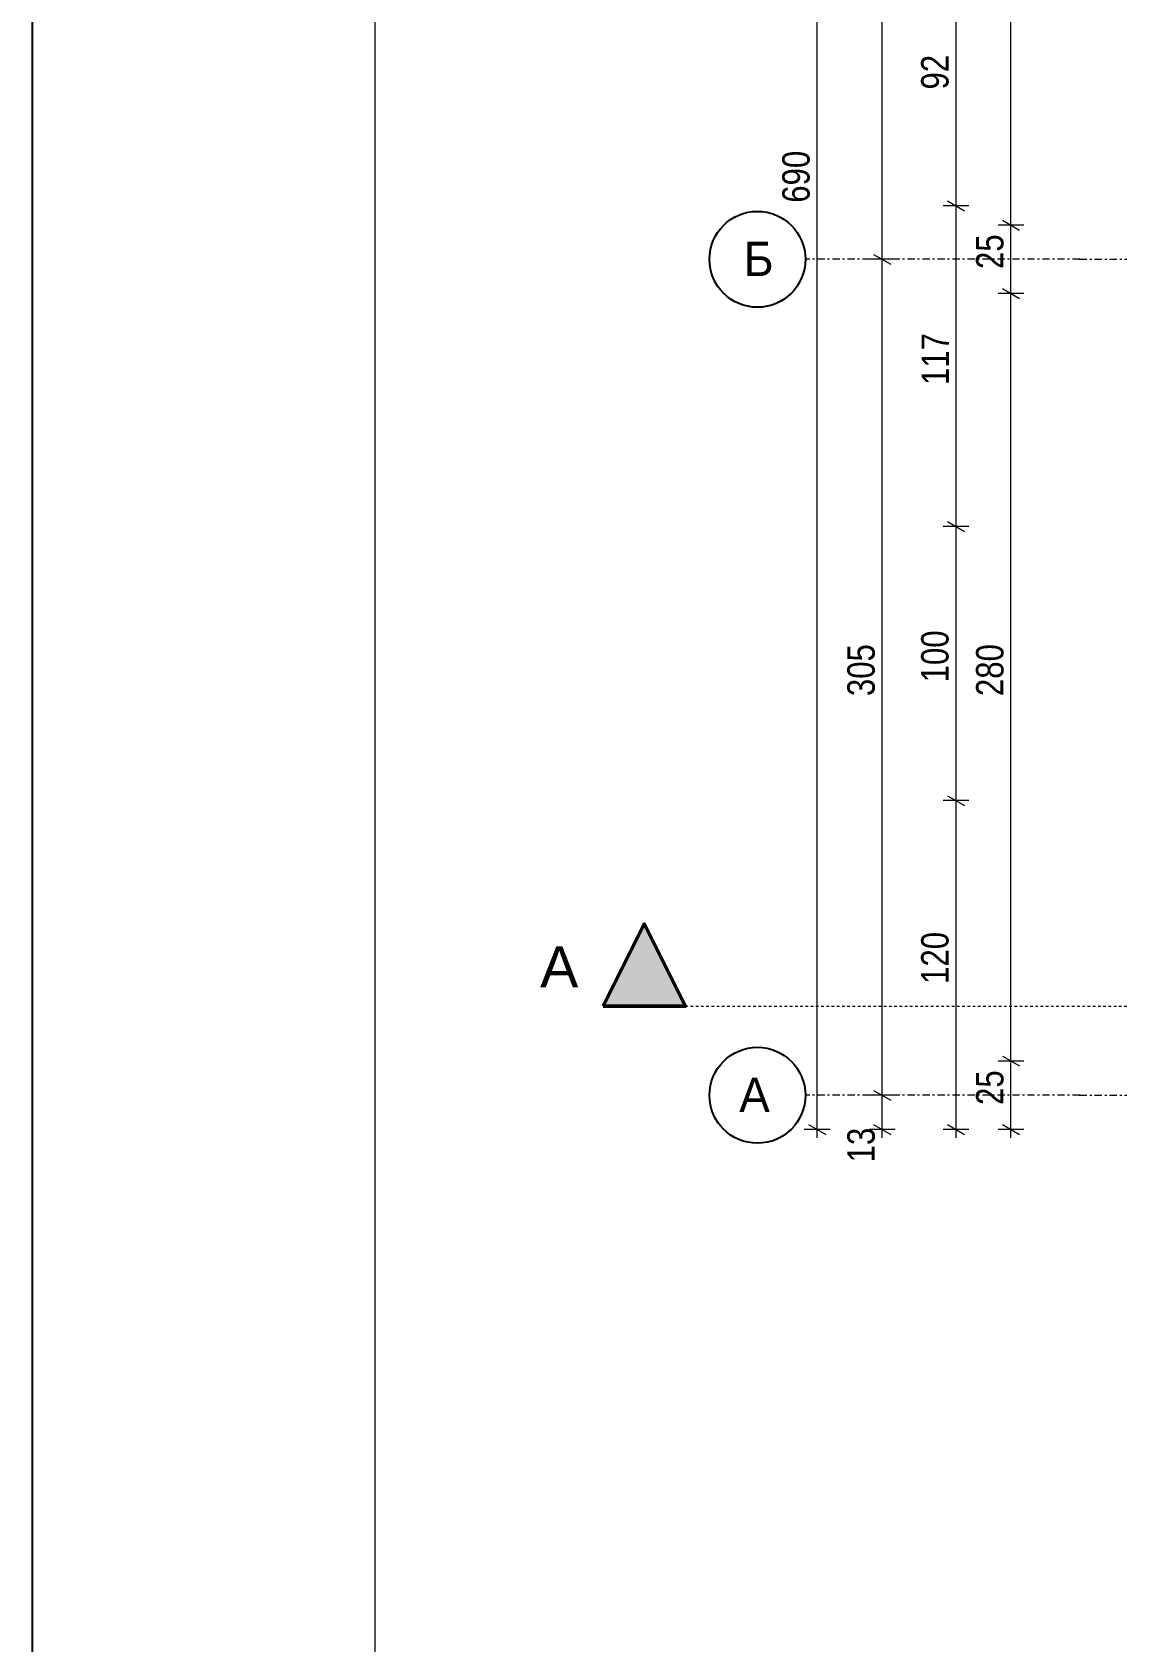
# Model space of a CAD drawing. Header units: millimetres. Extents: x -22688 to 165477, y -34508 to 218425.
# Drawn here: x 5658 to 9613, y 91930 to 97802 of the extents above; entities that cross this region are included whole.
import ezdxf

# ---------------------------------------------------------------- set-up
doc = ezdxf.new("R2010")
doc.units = ezdxf.units.MM
doc.header["$MEASUREMENT"] = 0
doc.linetypes.add('- Двойно прекъснати линии', pattern=[1093.611073, 529.166651, -211.666656, 141.111112, -211.666656])
doc.linetypes.add('- Прекъснати линия', pattern=[211.666667, 105.833333, -105.833333])
for name, color, linetype in [('4 _ - Фрагмент - Чертежи.2D Elements', 7, 'Continuous'), ('6 _ - Конструктивни оси.Dimensioning', 7, 'Continuous'), ('7 _ - Основни елементи.2D Elements', 7, 'Continuous'), ('Marker - Section', 7, 'Continuous')]:
    doc.layers.add(name, color=color, linetype=linetype)
doc.layers.add('6 _ - Размери - Основни.Dimensioning', color=7, linetype='Continuous', true_color=0x7a7a7a)
doc.styles.add('GENERATED_STYLE_3', font='GOTHICB.TTF')
doc.styles.add('GENERATED_STYLE_6', font='Cambria Math.ttf')

msp = doc.modelspace()

# ---------------------------------------------------------------- hatches: boundary and pattern name
at = {"layer": 'Marker - Section', "linetype": 'Continuous', "lineweight": 50}
msp.add_hatch(color=256, dxfattribs=at).paths.add_polyline_path([(7739.9, 94248.8), (8039.9, 94248.8), (7889.9, 94548.8)])

# ---------------------------------------------------------------- linework, layer by layer
at = {"layer": '4 _ - Фрагмент - Чертежи.2D Elements', "linetype": 'Continuous', "lineweight": 25, "ltscale": 0.01}
msp.add_lwpolyline([(5658.2, 103046), (5658.2, 88196)], dxfattribs=at)
at = {"layer": '6 _ - Конструктивни оси.Dimensioning', "linetype": '- Двойно прекъснати линии', "lineweight": 13, "ltscale": 0.05}
for p, q in [((9477.7, 96973.8), (8477.7, 96973.8)), ((9477.7, 96973.8), (24163.2, 96973.8)), ((9477.7, 93923.8), (8477.7, 93923.8)), ((9477.7, 93923.8), (24163.2, 93923.8))]:
    msp.add_line(p, q, dxfattribs=at)
at = {"layer": '6 _ - Конструктивни оси.Dimensioning', "linetype": 'Continuous', "lineweight": 25, "ltscale": 0.01}
for centre in [(8302.7, 96973.8), (8302.7, 93923.8)]:
    msp.add_circle(centre, 175, dxfattribs=at)
at = {"layer": '6 _ - Конструктивни оси.Dimensioning', "linetype": '- Двойно прекъснати линии', "lineweight": 13, "ltscale": 0.01}
for p in [(9477.7, 96973.8), (9477.7, 96973.8), (9477.7, 93923.8), (9477.7, 93923.8)]:
    msp.add_point(p, dxfattribs=at)
at = {"layer": '6 _ - Размери - Основни.Dimensioning', "linetype": 'Continuous', "lineweight": 20, "ltscale": 0.01}
for p, q in [((8520.5, 93798.8), (8520.5, 100698.8)), ((8757.7, 96973.8), (8757.7, 100573.8)), ((9227.1, 97098.8), (9227.1, 100448.8)), ((9027, 97168.8), (9027, 98088.8)), ((9073.8, 97168.8), (8980.1, 97168.8)), ((8995.7, 97186.8), (9058.2, 97150.7)), ((9027, 95998.8), (9027, 97168.8)), ((9274, 97098.8), (9180.3, 97098.8)), ((9195.9, 97116.8), (9258.4, 97080.7)), ((9227.1, 96848.8), (9227.1, 97098.8)), ((8804.6, 96973.8), (8710.9, 96973.8)), ((8726.5, 96991.8), (8789, 96955.7)), ((8757.7, 93923.8), (8757.7, 96973.8)), ((9274, 96848.8), (9180.3, 96848.8)), ((9195.9, 96866.8), (9258.4, 96830.7)), ((9227.1, 94048.8), (9227.1, 96848.8)), ((9073.8, 95998.8), (8980.1, 95998.8)), ((8995.7, 96016.8), (9058.2, 95980.7)), ((9027, 94998.8), (9027, 95998.8)), ((9073.8, 94998.8), (8980.1, 94998.8)), ((8995.7, 95016.8), (9058.2, 94980.7)), ((9027, 93798.8), (9027, 94998.8)), ((9274, 94048.8), (9180.3, 94048.8)), ((9195.9, 94066.8), (9258.4, 94030.7)), ((9227.1, 93798.8), (9227.1, 94048.8)), ((8804.6, 93923.8), (8710.9, 93923.8)), ((8726.5, 93941.8), (8789, 93905.7)), ((8757.7, 93798.8), (8757.7, 93923.8)), ((8567.4, 93798.8), (8473.6, 93798.8)), ((8489.2, 93816.8), (8551.7, 93780.7)), ((8520.5, 93768.2), (8520.5, 93798.8)), ((8804.6, 93798.8), (8710.9, 93798.8)), ((8726.5, 93816.8), (8789, 93780.7)), ((8757.7, 93768.2), (8757.7, 93798.8)), ((9073.8, 93798.8), (8980.1, 93798.8)), ((8995.7, 93816.8), (9058.2, 93780.7)), ((9027, 93768.2), (9027, 93798.8)), ((9274, 93798.8), (9180.3, 93798.8)), ((9195.9, 93816.8), (9258.4, 93780.7)), ((9227.1, 93768.2), (9227.1, 93798.8))]:
    msp.add_line(p, q, dxfattribs=at)
at = {"layer": '7 _ - Основни елементи.2D Elements', "linetype": 'Continuous', "lineweight": 20, "ltscale": 0.8, "flags": 128}
msp.add_lwpolyline([(6908.2, 102834.1), (26405.5, 102834.1), (26405.5, 88411.6), (6908.2, 88411.6)], close=True, dxfattribs=at)
at = {"layer": 'Marker - Section', "linetype": '- Прекъснати линия', "lineweight": 20, "ltscale": 0.09}
msp.add_line((8039.9, 94248.8), (24672, 94248.8), dxfattribs=at)
at = {"layer": 'Marker - Section', "linetype": 'Continuous', "lineweight": 50, "ltscale": 0.01, "flags": 128}
msp.add_lwpolyline([(7739.9, 94248.8), (8039.9, 94248.8), (7889.9, 94548.8)], close=True, dxfattribs=at)

# ---------------------------------------------------------------- texts
at = {"layer": '6 _ - Конструктивни оси.Dimensioning', "linetype": 'Continuous', "lineweight": 13, "char_height": 125, "attachment_point": 1, "style": 'GENERATED_STYLE_6'}
for s, insert in [('\\A1;{\\pql;\\pt0;\\fCentury Gothic|b0|i0|c0|p34;Б}', (8252.1, 97038)), ('\\A1;{\\pql;\\pt0;\\fCentury Gothic|b0|i0|c0|p34;А}', (8236.3, 93988))]:
    msp.add_mtext(s, dxfattribs=dict(at, insert=insert))
at = {"layer": '6 _ - Размери - Основни.Dimensioning', "linetype": 'Continuous', "lineweight": 35, "char_height": 100, "attachment_point": 7, "rotation": 90, "style": 'GENERATED_STYLE_6'}
for s, insert in [('\\A1;{\\W0.850000x;\\pql;\\fCentury Gothic|b0|i0|c0|p34;92}', (9001.1, 97593.4)), ('\\A1;{\\W0.850000x;\\pql;\\fCentury Gothic|b0|i0|c0|p34;690}', (8494.6, 97180.2)), ('\\A1;{\\W0.850000x;\\pql;\\fCentury Gothic|b0|i0|c0|p34;25}', (9201.3, 96938.4)), ('\\A1;{\\W0.850000x;\\pql;\\fCentury Gothic|b0|i0|c0|p34;117}', (9001.1, 96515.2)), ('\\A1;{\\W0.850000x;\\pql;\\fCentury Gothic|b0|i0|c0|p34;100}', (9001.1, 95430.2)), ('\\A1;{\\W0.850000x;\\pql;\\fCentury Gothic|b0|i0|c0|p34;305}', (8731.9, 95380.2)), ('\\A1;{\\W0.850000x;\\pql;\\fCentury Gothic|b0|i0|c0|p34;280}', (9201.3, 95380.2)), ('\\A1;{\\W0.850000x;\\pql;\\fCentury Gothic|b0|i0|c0|p34;120}', (9001.1, 94330.2)), ('\\A1;{\\W0.850000x;\\pql;\\fCentury Gothic|b0|i0|c0|p34;25}', (9201.3, 93888.4)), ('\\A1;{\\W0.850000x;\\pql;\\fCentury Gothic|b0|i0|c0|p34;13}', (8731.9, 93678.9))]:
    msp.add_mtext(s, dxfattribs=dict(at, insert=insert))
at = {"layer": 'Marker - Section', "linetype": 'Continuous', "lineweight": 50, "insert": (7649.9, 94317.3), "char_height": 150, "attachment_point": 9, "style": 'GENERATED_STYLE_3'}
msp.add_mtext('\\A1;{\\pqr;\\pt0;\\fArial|b0|i0|c0|p34;А}', dxfattribs=at)

doc.saveas('drawing.dxf')
